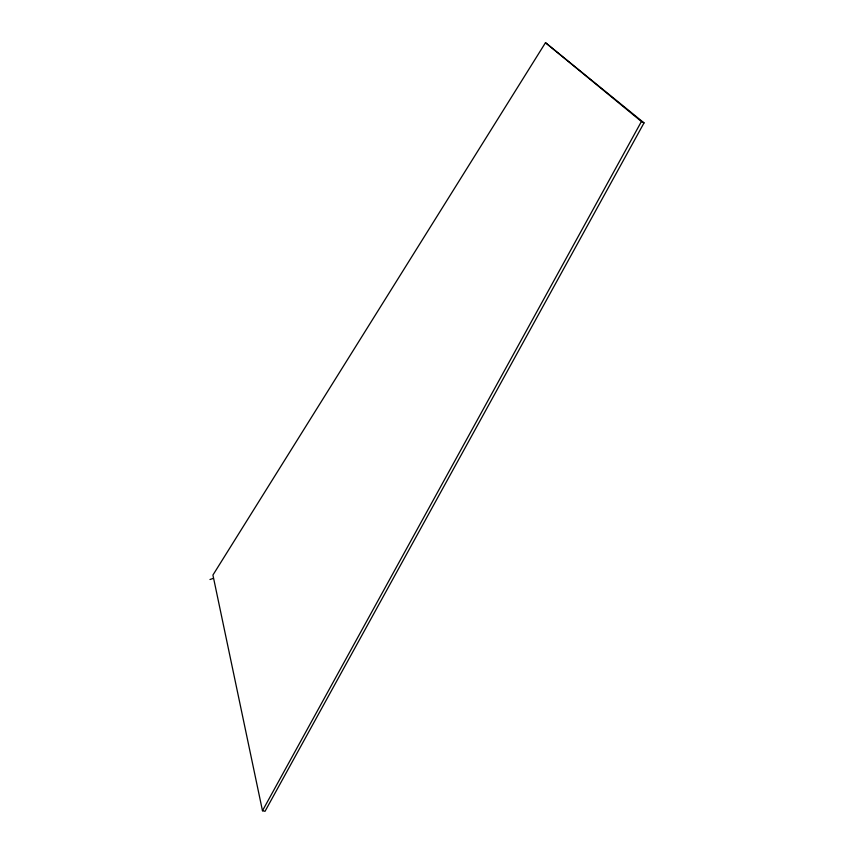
<?xml version="1.0" encoding="UTF-8"?>
<svg xmlns="http://www.w3.org/2000/svg" width="854" height="854" viewBox="0 0 854 854"><rect width="100%" height="100%" fill="white"/><g stroke="black" fill="none" stroke-linecap="round" stroke-linejoin="round"><path stroke-width="1.28" d="M262.477 810.745L641.418 121.503L545.492 42.7L212.924 575.062L262.477 810.745L265.028 811.3L644.023 122.891L545.492 42.7M209.977 579.514L213.286 578.382M641.418 121.503L644.023 122.891"/></g></svg>
